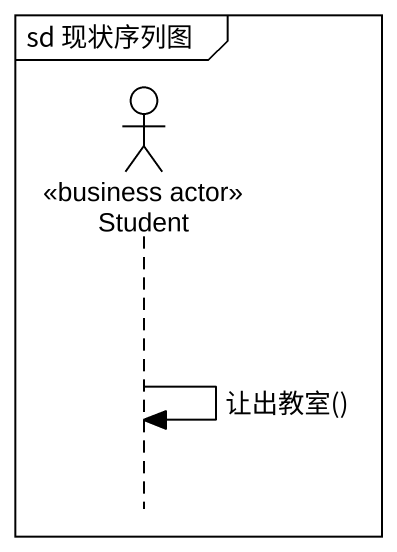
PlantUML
@startuml
mainframe sd 现状序列图
hide footbox
actor Student <<business actor>>

Student -> Student : 让出教室()
@enduml
